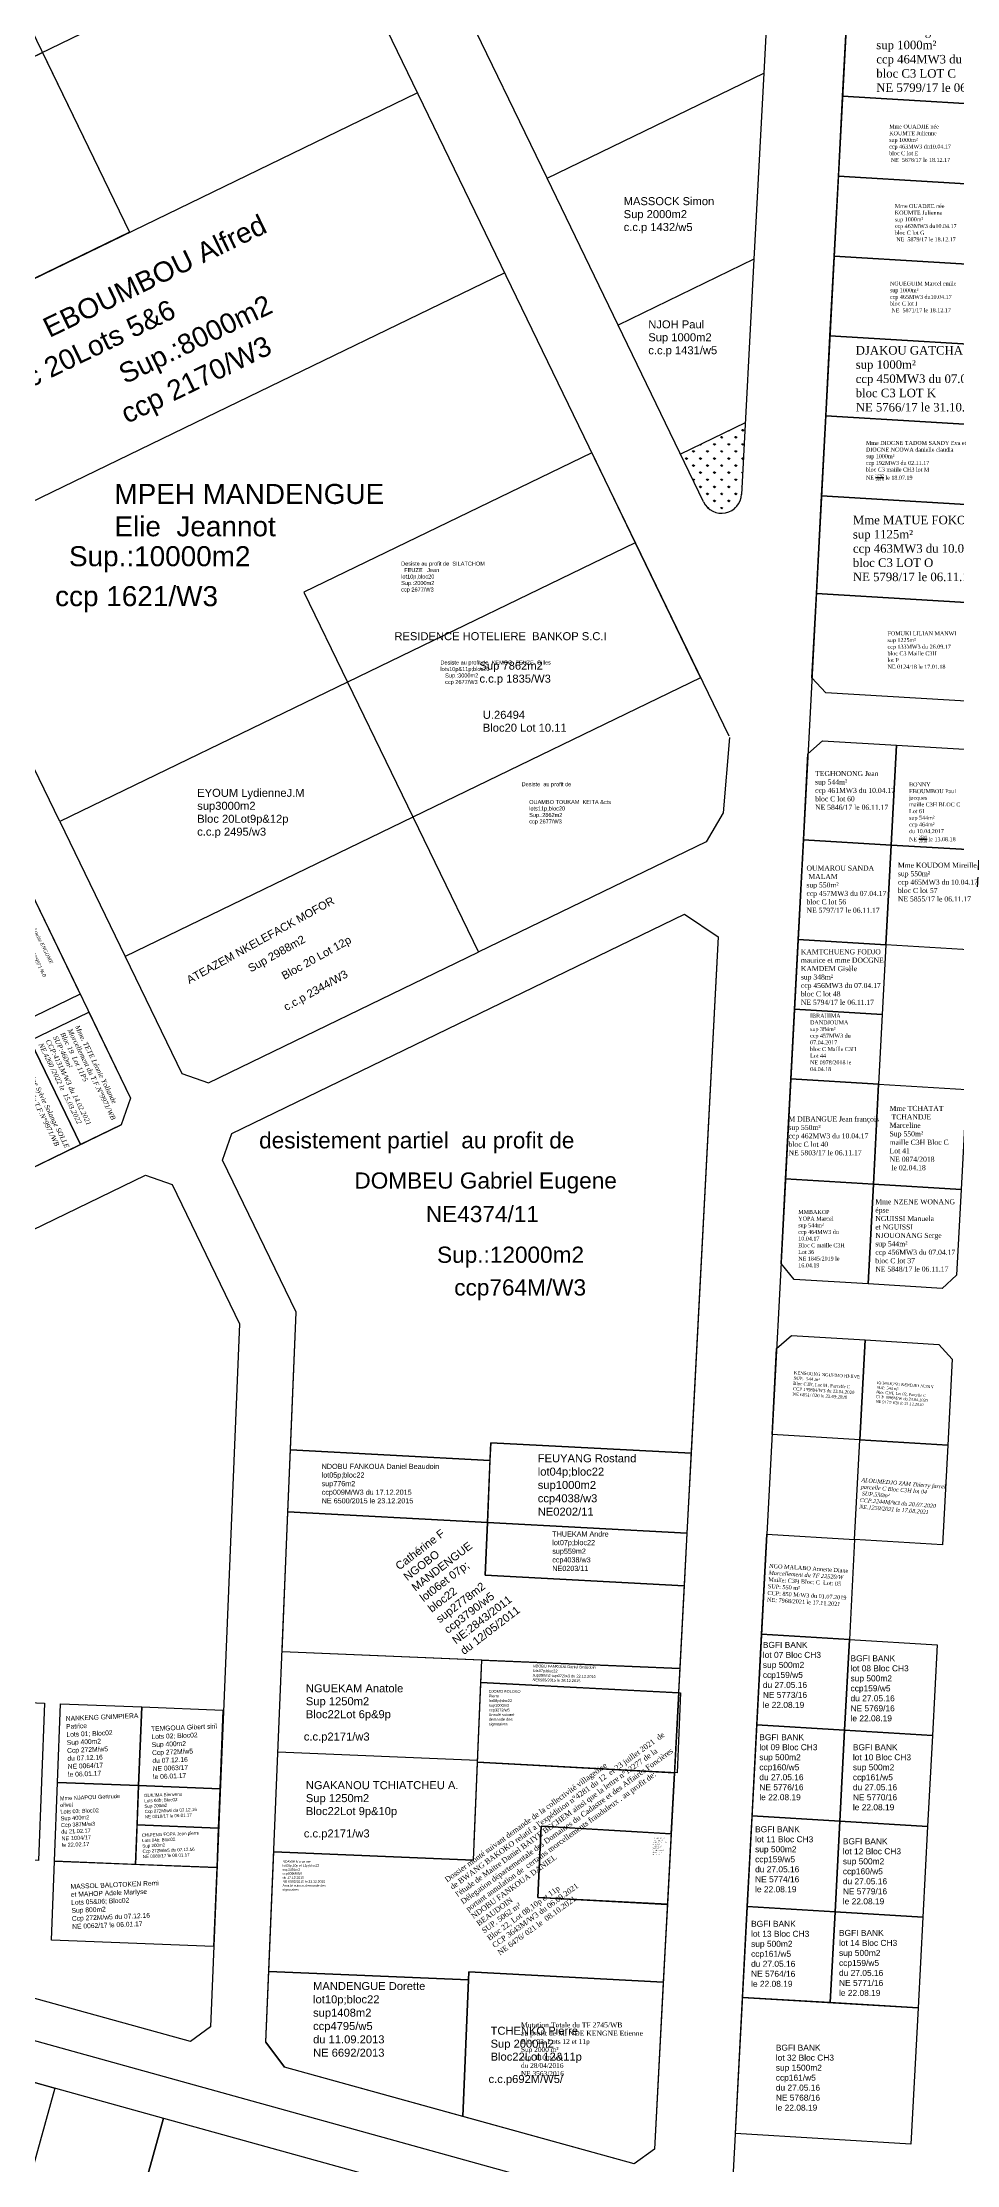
# Model space of a CAD drawing. Header units: millimetres. Extents: x 590121 to 927379, y 438565 to 1441738.
# Drawn here: x 926143 to 926372, y 1439393 to 1439924 of the extents above; entities that cross this region are included whole.
import ezdxf

# ---------------------------------------------------------------- set-up
doc = ezdxf.new("R2010")
doc.units = ezdxf.units.MM
doc.header["$LTSCALE"] = 10
for name, color, linetype in [('end maj 26 02 2021', 30, 'Continuous'), ('MAJ AOUT 2021', 7, 'Continuous'), ('MAJ NOV 2021', 7, 'Continuous'), ('MAJ SEP 2021', 6, 'Continuous'), ('TF 34914 ANNULE', 250, 'Continuous')]:
    doc.layers.add(name, color=color, linetype=linetype)
doc.styles.get("Standard").update_dxf_attribs({"font": 'arial.ttf'})
doc.styles.add('Times 1.0', font='times.ttf', dxfattribs={"width": 0.99, "height": 1})
pattern_1 = [(90, (0, 0), (-1.7677669525, 1.7677669525), [0.46875, -3.0667839075]), (45, (0, 0), (-1.767766953, 1.767766953), [0.46875, -2.03125]), (135, (0, 0), (-1.767766953, -1.767766953), [0.46875, -2.03125])]

msp = doc.modelspace()

# ---------------------------------------------------------------- hatches: boundary and pattern name
at = {"layer": 'end maj 26 02 2021', "linetype": 'ByBlock'}
h = msp.add_hatch(dxfattribs=at)
h.set_pattern_fill('GRASS', color=3, scale=2.5, style=0)
h.set_pattern_definition(pattern_1)
h.paths.add_polyline_path([(926319.34, 1439828.81), (926303.12, 1439820.96), (926308.9, 1439809.02, 0.775252), (926318.4, 1439810.93)])
h = msp.add_hatch(dxfattribs=at)
h.set_pattern_fill('GRASS', color=3, scale=2.5, style=0)
h.set_pattern_definition(pattern_1)
h.paths.add_polyline_path([(926319.34, 1439828.81), (926303.12, 1439820.96), (926308.9, 1439809.02, 0.775252), (926318.4, 1439810.93)])
h = msp.add_hatch(dxfattribs=at)
h.set_pattern_fill('GRASS', color=3, scale=2.5, style=0)
h.set_pattern_definition(pattern_1)
h.paths.add_polyline_path([(926319.34, 1439828.81), (926303.12, 1439820.96), (926308.9, 1439809.02, 0.775252), (926318.4, 1439810.93)])
h = msp.add_hatch(dxfattribs=at)
h.set_pattern_fill('GRASS', color=3, scale=2.5, style=0)
h.set_pattern_definition(pattern_1)
h.paths.add_polyline_path([(926319.34, 1439828.81), (926303.12, 1439820.96), (926308.9, 1439809.02, 0.775252), (926318.4, 1439810.93)])

# ---------------------------------------------------------------- linework, layer by layer
at = {"color": 3, "flags": 128}
for points in [[(926140.39, 1439711.86), (926152.91, 1439685.99), (926138.51, 1439679.02), (926125.98, 1439704.9)], [(926155.09, 1439681.48), (926165.5, 1439659.97), (926163.18, 1439653.29), (926152.98, 1439648.36), (926140.38, 1439674.37)], [(926140.38, 1439674.37), (926152.98, 1439648.36), (926138.65, 1439641.43), (926126.06, 1439667.44)]]:
    msp.add_lwpolyline(points, close=True, dxfattribs=at)
at = {"layer": 'end maj 26 02 2021', "linetype": 'ByBlock'}
for p, q in [((926195.82, 1439996.76), (926315.22, 1439750.57)), ((926327.8, 1439989.36), (926323.95, 1439916.21)), ((926121.62, 1439966.41), (926165.26, 1439876.43)), ((926071.43, 1439886.57), (926215.45, 1439956.29)), ((926269.72, 1439889.96), (926241.77, 1439947.72)), ((926269.72, 1439889.96), (926323.95, 1439916.21)), ((926323.95, 1439916.21), (926321.5, 1439869.68)), ((926093.28, 1439841.52), (926237.24, 1439911.34)), ((926287.5, 1439853.22), (926269.72, 1439889.96)), ((926321.5, 1439869.68), (926287.5, 1439853.22)), ((926321.5, 1439869.68), (926318.4, 1439810.93)), ((926187.08, 1439831.45), (926259.09, 1439866.31)), ((926308.9, 1439809.02), (926287.5, 1439853.22)), ((926115.07, 1439796.6), (926187.08, 1439831.45)), ((926319.34, 1439828.81), (926303.12, 1439820.96)), ((926280.91, 1439821.32), (926208.9, 1439786.46)), ((926280.91, 1439821.32), (926291.8, 1439798.82)), ((926147.8, 1439729.12), (926115.07, 1439796.6)), ((926291.8, 1439798.82), (926219.79, 1439763.96)), ((926291.8, 1439798.82), (926308.14, 1439765.07)), ((926102.36, 1439790.43), (926165.5, 1439659.97)), ((926208.9, 1439786.46), (926252.54, 1439696.49)), ((926208.9, 1439786.46), (926219.81, 1439763.97)), ((926219.81, 1439763.97), (926147.8, 1439729.12)), ((926308.14, 1439765.07), (926236.12, 1439730.21)), ((926315.35, 1439750.17), (926313.77, 1439731.31)), ((926236.17, 1439730.24), (926164.15, 1439695.42)), ((926313.77, 1439731.31), (926309.58, 1439724.07)), ((926147.8, 1439729.12), (926164.15, 1439695.42)), ((926309.58, 1439724.07), (926252.45, 1439696.45)), ((926190.87, 1439651.16), (926304.1, 1439705.98)), ((926304.1, 1439705.98), (926312.58, 1439700.35)), ((926312.58, 1439700.35), (926296.6, 1439397.27)), ((926164.15, 1439695.42), (926178.33, 1439666.17)), ((926185.02, 1439663.85), (926252.45, 1439696.45)), ((926178.33, 1439666.17), (926185.02, 1439663.85)), ((926165.5, 1439659.97), (926163.18, 1439653.29)), ((926028.13, 1439588), (926163.18, 1439653.29)), ((926188.55, 1439644.48), (926190.87, 1439651.16)), ((926206.94, 1439606.49), (926188.55, 1439644.48)), ((926199.38, 1439424.03), (926206.94, 1439606.49)), ((926253.38, 1439519.49), (926203.42, 1439521.56)), ((926251.49, 1439473.96), (926253.38, 1439519.49)), ((926302.62, 1439511.33), (926253.15, 1439513.93)), ((926202.39, 1439496.58), (926252.34, 1439494.51)), ((926251.31, 1439469.53), (926201.35, 1439471.6)), ((926248.65, 1439405.41), (926250.07, 1439439.56)), ((926199.38, 1439424.03), (926203.99, 1439417.71)), ((926291.52, 1439393.6), (926203.99, 1439417.71)), ((926296.6, 1439397.27), (926291.52, 1439393.6))]:
    msp.add_line(p, q, dxfattribs=at)
at = {"layer": 'end maj 26 02 2021', "color": 3, "linetype": 'ByBlock'}
for p, q in [((926347.94, 1439991.43), (926331.31, 1439675.73)), ((926331.31, 1439675.73), (926315.52, 1439376.14)), ((926315.52, 1439376.14), (926012.71, 1439459.93))]:
    msp.add_line(p, q, dxfattribs=at)
at = {"layer": 'end maj 26 02 2021', "linetype": 'ByBlock', "ltscale": 0.0014}
for p, q in [((926188.55, 1439644.48), (926190.87, 1439651.16)), ((926206.94, 1439606.49), (926188.55, 1439644.48)), ((926205.51, 1439572.03), (926206.94, 1439606.49)), ((926255.45, 1439569.4), (926205.51, 1439572.03)), ((926250.15, 1439441.58), (926298.8, 1439439.02))]:
    msp.add_line(p, q, dxfattribs=at)
at = {"layer": 'end maj 26 02 2021', "color": 150, "linetype": 'ByBlock', "lineweight": -3, "ltscale": 0.0014, "flags": 128}
for points in [[(926344.73, 1439930.43), (926394.64, 1439927.41), (926393.61, 1439907.43), (926343.67, 1439910.45)], [(926143.44, 1439921.42), (926165.26, 1439876.43), (926093.28, 1439841.52), (926071.46, 1439886.59)], [(926343.67, 1439910.45), (926393.61, 1439907.43), (926392.53, 1439887.46), (926342.62, 1439890.48)], [(926342.62, 1439890.48), (926392.53, 1439887.46), (926391.48, 1439867.49), (926341.57, 1439870.51)], [(926341.57, 1439870.51), (926391.48, 1439867.49), (926390.96, 1439857.51), (926390.43, 1439847.52), (926340.52, 1439850.54)], [(926340.52, 1439850.54), (926390.43, 1439847.52), (926389.9, 1439837.54), (926389.38, 1439827.55), (926339.47, 1439830.56)], [(926339.47, 1439830.56), (926389.38, 1439827.55), (926388.32, 1439807.56), (926338.41, 1439810.59)], [(926338.41, 1439810.59), (926388.32, 1439807.57), (926387.85, 1439798.12), (926387.04, 1439783.12), (926337.13, 1439786.13)], [(926337.13, 1439786.13), (926387.04, 1439783.12), (926386.8, 1439778.62), (926385.74, 1439758.53), (926339.48, 1439761.33), (926336.01, 1439765.04)], [(926338.69, 1439749.35), (926357.16, 1439748.24), (926355.85, 1439723.26), (926333.88, 1439724.59), (926335.01, 1439746.06)], [(926357.16, 1439748.24), (926375.63, 1439747.12), (926378.94, 1439743.41), (926377.81, 1439721.94), (926355.85, 1439723.26)], [(926333.88, 1439724.59), (926355.85, 1439723.26), (926354.53, 1439698.3), (926332.57, 1439699.63)], [(926355.85, 1439723.26), (926377.81, 1439721.94), (926376.49, 1439696.97), (926354.53, 1439698.3)], [(926332.57, 1439699.63), (926354.53, 1439698.3), (926353.61, 1439680.9), (926331.65, 1439682.22)], [(926331.65, 1439682.22), (926353.61, 1439680.9), (926352.69, 1439663.47), (926330.73, 1439664.8)], [(926351.38, 1439638.51), (926329.42, 1439639.83), (926330.73, 1439664.8), (926352.69, 1439663.47)], [(926352.69, 1439663.47), (926374.65, 1439662.14), (926373.34, 1439637.18), (926351.38, 1439638.51)], [(926329.42, 1439639.83), (926351.38, 1439638.51), (926350.06, 1439613.54), (926331.6, 1439614.66), (926328.29, 1439618.63)], [(926351.38, 1439638.51), (926373.34, 1439637.18), (926372.21, 1439615.71), (926368.63, 1439612.42), (926350.06, 1439613.54)], [(926330.86, 1439600.67), (926349.31, 1439599.56), (926348, 1439574.59), (926326.05, 1439575.92), (926327.17, 1439597.39)], [(926349.31, 1439599.56), (926367.76, 1439598.44), (926371.1, 1439594.7), (926369.97, 1439573.26), (926348, 1439574.59)], [(926205.51, 1439572.03), (926255.45, 1439569.4), (926254.8, 1439553.9), (926204.87, 1439556.53)], [(926323.42, 1439525.99), (926345.38, 1439524.66), (926344.18, 1439501.96), (926322.22, 1439503.29)], [(926345.38, 1439524.66), (926367.34, 1439523.33), (926366.14, 1439500.64), (926344.18, 1439501.96)], [(926253.38, 1439519.49), (926302.94, 1439517.44), (926302.62, 1439511.33), (926253.15, 1439513.93)], [(926103.46, 1439510.38), (926144.02, 1439508.77), (926142.5, 1439469.38), (926101.94, 1439470.99)], [(926148.02, 1439508.61), (926168.3, 1439507.83), (926167.54, 1439488.14), (926147.26, 1439488.92)], [(926168.3, 1439507.83), (926188.58, 1439507), (926187.82, 1439487.32), (926167.54, 1439488.14)], [(926322.22, 1439503.29), (926344.18, 1439501.96), (926342.99, 1439479.27), (926321.03, 1439480.6), (926322.22, 1439503.29)], [(926344.18, 1439501.96), (926366.14, 1439500.64), (926364.95, 1439477.94), (926342.99, 1439479.27)], [(926252.32, 1439493.95), (926301.56, 1439491.35), (926300.66, 1439476.08), (926268.29, 1439477.98), (926267.46, 1439460.17), (926299.83, 1439458.41), (926298.81, 1439439.02), (926250.15, 1439441.58), (926250.07, 1439439.56), (926200.11, 1439441.63), (926201.35, 1439471.6), (926251.31, 1439469.53)], [(926321.03, 1439480.59), (926342.99, 1439479.27), (926341.79, 1439456.57), (926319.83, 1439457.9), (926321.03, 1439480.59)], [(926342.99, 1439479.27), (926364.95, 1439477.94), (926363.75, 1439455.24), (926341.79, 1439456.57)], [(926146.5, 1439469.22), (926187.06, 1439467.63), (926186.3, 1439447.94), (926145.74, 1439449.53)], [(926319.82, 1439457.9), (926341.79, 1439456.57), (926340.59, 1439433.87), (926318.63, 1439435.2)], [(926341.79, 1439456.57), (926363.75, 1439455.24), (926362.55, 1439432.55), (926340.59, 1439433.87)], [(926318.63, 1439435.2), (926362.55, 1439432.55), (926360.76, 1439398.5), (926316.84, 1439401.16)]]:
    msp.add_lwpolyline(points, close=True, dxfattribs=at)
at = {"layer": 'end maj 26 02 2021', "linetype": 'ByBlock', "ltscale": 0.0014, "flags": 128}
for points in [[(926304.1, 1439705.98), (926312.58, 1439700.35), (926305.77, 1439571.2), (926255.64, 1439573.84), (926255.45, 1439569.4), (926205.51, 1439572.03), (926206.94, 1439606.49), (926188.55, 1439644.48), (926190.87, 1439651.16)], [(926255.63, 1439573.84), (926305.77, 1439571.2), (926304.72, 1439551.27), (926254.8, 1439553.9)], [(926204.87, 1439556.53), (926254.8, 1439553.9), (926254.26, 1439540.71), (926304.03, 1439538.09), (926302.93, 1439517.44), (926203.42, 1439521.56)], [(926268.29, 1439477.98), (926300.79, 1439476.07), (926299.83, 1439458.46), (926267.46, 1439460.17)]]:
    msp.add_lwpolyline(points, close=True, dxfattribs=at)
for points in [[(926304.1, 1439705.98), (926312.58, 1439700.35), (926305.77, 1439571.2), (926255.64, 1439573.84), (926255.45, 1439569.4)], [(926254.8, 1439553.9), (926304.72, 1439551.27), (926304.03, 1439538.09), (926254.26, 1439540.71), (926254.8, 1439553.9)]]:
    msp.add_lwpolyline(points, dxfattribs=at)
at = {"layer": 'end maj 26 02 2021', "color": 3, "linetype": 'ByBlock', "ltscale": 0.0014, "flags": 128}
msp.add_lwpolyline([(926169.27, 1439640.7), (926175.95, 1439638.38), (926192.81, 1439603.56), (926185.53, 1439427.85), (926180.5, 1439424.18), (926031.26, 1439465.29), (926026.67, 1439471.61), (926031.27, 1439569.01), (926036, 1439576.18)], close=True, dxfattribs=at)
at = {"layer": 'end maj 26 02 2021', "color": 5, "linetype": 'ByBlock', "flags": 128}
msp.add_lwpolyline([(926253.15, 1439513.93), (926303.08, 1439511.3), (926302.25, 1439491.32), (926252.32, 1439493.95), (926253.15, 1439513.93)], dxfattribs=at)
at = {"layer": 'end maj 26 02 2021', "color": 5, "linetype": 'ByBlock', "lineweight": -3, "ltscale": 0.0014, "flags": 128}
msp.add_lwpolyline([(926147.26, 1439488.92), (926167.54, 1439488.14), (926166.78, 1439468.43), (926146.5, 1439469.22)], close=True, dxfattribs=at)
at = {"layer": 'end maj 26 02 2021', "color": 150, "linetype": 'ByBlock', "lineweight": -3, "ltscale": 0.0014, "flags": 128}
for points in [[(926167.54, 1439488.14), (926187.82, 1439487.32), (926187.44, 1439477.47), (926167.16, 1439478.3), (926167.54, 1439488.14)], [(926167.16, 1439478.3), (926187.44, 1439477.47), (926187.06, 1439467.63), (926166.78, 1439468.43), (926167.16, 1439478.3)], [(926146.5, 1439469.22), (926187.06, 1439467.63), (926186.3, 1439447.94), (926145.74, 1439449.53)]]:
    msp.add_lwpolyline(points, dxfattribs=at)
at = {"layer": 'end maj 26 02 2021', "linetype": 'ByBlock', "lineweight": -3, "ltscale": 0.0014, "flags": 128}
msp.add_lwpolyline([(926200.11, 1439441.63), (926250.07, 1439439.56), (926248.65, 1439405.41), (926203.99, 1439417.71), (926199.38, 1439424.03)], close=True, dxfattribs=at)
at = {"layer": 'end maj 26 02 2021', "color": 150, "flags": 128}
msp.add_lwpolyline([(926250.15, 1439441.58), (926298.8, 1439439.02), (926296.6, 1439397.27), (926291.52, 1439393.6), (926248.65, 1439405.41)], close=True, dxfattribs=at)
at = {"layer": 'end maj 26 02 2021', "color": 3, "linetype": 'ByBlock', "lineweight": -3, "ltscale": 0.0014, "flags": 128}
msp.add_lwpolyline([(926173.75, 1439404.99), (926241.22, 1439386.33), (926226.55, 1439333.32), (926159.08, 1439351.99)], close=True, dxfattribs=at)
at = {"layer": 'end maj 26 02 2021', "linetype": 'ByBlock'}
msp.add_arc((926313.4, 1439811.2), 5, 205.8358, 356.9747, dxfattribs=at)
at = {"layer": 'MAJ AOUT 2021', "color": 5, "linetype": 'ByBlock', "lineweight": -3, "ltscale": 0.0014, "flags": 128}
msp.add_lwpolyline([(926348, 1439574.59), (926369.97, 1439573.26), (926368.65, 1439548.3), (926346.69, 1439549.63)], close=True, dxfattribs=at)
at = {"layer": 'MAJ NOV 2021', "flags": 128}
msp.add_lwpolyline([(926324.73, 1439550.95), (926346.69, 1439549.63), (926345.38, 1439524.66), (926323.42, 1439525.99)], close=True, dxfattribs=at)
at = {"layer": 'MAJ SEP 2021', "linetype": 'ByBlock', "lineweight": -3, "ltscale": 0.0014, "flags": 128}
msp.add_lwpolyline([(926253.15, 1439513.93), (926302.74, 1439511.32), (926298.8, 1439439.02), (926250.15, 1439441.58), (926250.07, 1439439.56), (926200.11, 1439441.63), (926201.35, 1439471.6), (926251.31, 1439469.53), (926253.15, 1439513.93)], close=True, dxfattribs=at)
at = {"layer": 'TF 34914 ANNULE', "color": 6, "lineweight": 30, "ltscale": 0.0014, "flags": 128}
for points in [[(926113.03, 1439421.79), (926173.75, 1439404.99), (926159.08, 1439351.99), (926109.82, 1439365.62), (926100.75, 1439378.27), (926102.82, 1439414.48), (926113.03, 1439421.79)], [(926146.54, 1439412.52), (926139.21, 1439386.02), (926121.68, 1439390.87), (926129.01, 1439417.37), (926146.54, 1439412.52)]]:
    msp.add_lwpolyline(points, dxfattribs=at)

# ---------------------------------------------------------------- texts
at = {"color": 7, "attachment_point": 1, "rotation": 296.0792}
for s, insert, char_height, width in [('{\\fTimes New Roman|b0|i1|c0|p18;Mme Lydia Louise ENGOME \\PNSAME\\P\\C1;Morcellement du T.F.N°9971/WB \\P\\C7;Bloc 19  Lots 10P&11P10\\PSUP:460m²\\PCCP:4131M/W3 du 14.02.2021\\PNE.4254 /2022 le 15.03.2022}', (926139, 1439708.52), 0.9, 84.2701), ('{\\fTimes New Roman|b0|i1|c0|p18;Mme. TETE Léonie Yollande\\P\\C1;Morcellement du T.F.N°9971/WB \\P\\C7;Bloc 19  Lot 11P5\\PSUP:460m²\\PCCP:4131M/W3 du 14.02.2021\\PNE.4260 /2022 le  15.03.2022}', (926152.64, 1439678.4), 1.2172, 76.8693), ('{\\fTimes New Roman|b0|i1|c0|p18;Mme Régine Sylvie Solange SOLLE\\P\\C1;Morcellement du T.F.N°9971/WB \\P\\C7;Bloc 19  Lot 11P4\\PSUP:460m²\\PCCP:4131M/W3 du 14.02.2022\\PNE.4258 /2022 le 15.03.2022}', (926138.54, 1439671.8), 1.2172, 76.8693)]:
    msp.add_mtext(s, dxfattribs=dict(at, insert=insert, char_height=char_height, width=width))
at = {"layer": 'end maj 26 02 2021', "color": 7, "linetype": 'ByBlock'}
for s, height, p in [('MASSOCK Simon', 2, (926288.9, 1439883.22)), ('MASSOCK Simon', 2, (926288.9, 1439883.22)), ('MASSOCK Simon', 2, (926288.9, 1439883.22)), ('MASSOCK Simon', 2, (926288.9, 1439883.22)), ('c.c.p 1432/w5', 2, (926288.9, 1439876.75)), ('c.c.p 1432/w5', 2, (926288.9, 1439876.75)), ('c.c.p 1432/w5', 2, (926288.9, 1439876.75)), ('c.c.p 1432/w5', 2, (926288.9, 1439876.75)), ('Sup 2000m2', 2, (926288.9, 1439879.98)), ('Sup 2000m2', 2, (926288.9, 1439879.98)), ('Sup 2000m2', 2, (926288.9, 1439879.98)), ('Sup 2000m2', 2, (926288.9, 1439879.98)), ('NJOH Paul', 2, (926295.06, 1439852.43)), ('NJOH Paul', 2, (926295.06, 1439852.43)), ('NJOH Paul', 2, (926295.06, 1439852.43)), ('NJOH Paul', 2, (926295.06, 1439852.43)), ('c.c.p 1431/w5', 2, (926295.06, 1439845.95)), ('c.c.p 1431/w5', 2, (926295.06, 1439845.95)), ('c.c.p 1431/w5', 2, (926295.06, 1439845.95)), ('c.c.p 1431/w5', 2, (926295.06, 1439845.95)), ('Sup 1000m2', 2, (926295.06, 1439849.19)), ('Sup 1000m2', 2, (926295.06, 1439849.19)), ('Sup 1000m2', 2, (926295.06, 1439849.19)), ('Sup 1000m2', 2, (926295.06, 1439849.19)), ('MPEH MANDENGUE', 5, (926161.46, 1439808.53)), ('Elie  Jeannot', 5, (926161.46, 1439800.44)), ('Sup.:10000m2', 5, (926150.1, 1439792.97)), ('ccp 1621/W3', 5, (926146.63, 1439782.98)), ('RESIDENCE HOTELIERE  BANKOP S.C.I', 2, (926231.53, 1439774.47)), ('Sup 7862m2', 2, (926252.82, 1439767.1)), ('c.c.p 1835/W3', 2, (926252.82, 1439763.86)), ('U.26494', 2, (926253.66, 1439754.82)), ('Bloc20 Lot 10.11', 2, (926253.66, 1439751.59)), ('EYOUM LydienneJ.M', 2, (926182.19, 1439735.31)), ('sup3000m2', 2, (926182.19, 1439732.07)), ('Bloc 20Lot9p&12p', 2, (926182.19, 1439728.83)), ('c.c.p 2495/w3', 2, (926182.19, 1439725.6)), ('desistement partiel  au profit de', 4.0477, (926197.68, 1439647.43)), ('DOMBEU Gabriel Eugene', 4.0477, (926221.52, 1439637.37)), ('NE4374/11', 4.048, (926239.4, 1439628.99)), ('Sup.:12000m2', 4.0477, (926242.2, 1439618.82)), ('ccp764M/W3', 4.048, (926246.5, 1439610.65)), ('NGUEKAM Anatole', 2, (926209.38, 1439511.46)), ('Sup 1250m2', 2, (926209.38, 1439508.22)), ('Bloc22Lot 6p&9p', 2, (926209.38, 1439504.98)), ('c.c.p2171/w3', 2, (926208.87, 1439499.39)), ('Sup 1250m2', 2, (926209.38, 1439484)), ('NGAKANOU TCHIATCHEU A.', 2, (926209.38, 1439487.24)), ('Bloc22Lot 9p&10p', 2, (926209.38, 1439480.76)), ('c.c.p2171/w3', 2, (926208.87, 1439475.17)), ('TCHENKO Pierre', 2, (926255.6, 1439425.85)), ('Sup 2000m2', 2, (926255.6, 1439422.61)), ('Bloc22Lot 12&11p', 2, (926255.6, 1439419.37)), ('c.c.p692M/W5/', 2, (926255.09, 1439413.78))]:
    msp.add_text(s, height=height, dxfattribs=at).set_placement(p)
for s, height, rotation, p in [('EBOUMBOU Alfred', 5, 25.8732, (926145.21, 1439849.99)), ('Bloc 20Lots 5&6', 5, 25.8732, (926131.5, 1439833.16)), ('Sup.:8000m2', 5, 25.8732, (926164.12, 1439838.42)), ('ccp 2170/W3', 5, 25.8732, (926164.63, 1439828.52)), ('ATEAZEM NKELEFACK MOFOR', 2, 29.007, (926180.22, 1439688.49)), ('Sup 2988m2', 2, 29.007, (926195.59, 1439691.39)), ('Bloc 20 Lot 12p', 2, 29.007, (926203.99, 1439689.53)), ('c.c.p 2344/W3', 2, 29.007, (926204.48, 1439681.73))]:
    msp.add_text(s, height=height, rotation=rotation, dxfattribs=at).set_placement(p)
at = {"layer": 'end maj 26 02 2021', "linetype": 'ByBlock'}
for s, p in [('Desiste au profit de  SILATCHOM', (926233.22, 1439793.11)), ('Sup.:2000m2', (926233.22, 1439788.26)), ('lot10p,bloc20', (926233.22, 1439789.88)), ('  FEUZE   Jean', (926233.22, 1439791.5)), ('ccp 2677/W3', (926233.22, 1439786.64)), ('lots10p&11p;bloc20', (926243.05, 1439766.77)), ('Desiste au profit de  KEMGO  FEUZE  Gilles', (926243.05, 1439768.39)), ('   Sup.:3000m2', (926243.05, 1439765.15)), ('   ccp 2677/W3', (926243.05, 1439763.53)), ('Desiste  au profit de', (926263.36, 1439737.96)), ('OUAMBO TOUKAM  KEITA &cts', (926265.26, 1439733.52)), ('Sup.:2862m2', (926265.26, 1439730.28)), ('lots11p,bloc20', (926265.26, 1439731.9)), ('ccp 2677/W3', (926265.26, 1439728.66))]:
    msp.add_text(s, height=1, dxfattribs=at).set_placement(p)
at = {"layer": 'end maj 26 02 2021', "color": 150, "linetype": 'ByBlock', "lineweight": -3, "ltscale": 0.0014, "attachment_point": 1, "style": 'Times 1.0'}
for s, insert, char_height, width in [('KEME Agathe sabine\\P{\\fTimes New Roman|b0|i0|c186|p18;sup 1000m²\\Pccp 46}4{\\fTimes New Roman|b0|i0|c186|p18;MW3 du 10.04.17\\Pbloc C3 LOT }C{\\fTimes New Roman|b0|i0|c186|p18; \\PNE 5}799{\\fTimes New Roman|b0|i0|c186|p18;/17 le }06{\\fTimes New Roman|b0|i0|c186|p18;.11.17}', (926352.11, 1439927.89), 2.1321, 86.6866), ('Mme OUADJIE née KOUMTE Julienne\\Psup 1000m²\\Pccp 463MW3 du10.04.17\\Pbloc C lot E\\P NE  5878/17 le 18.12.17', (926355.34, 1439903.37), 1, 16.9866), ('Mme OUADJIE née KOUMTE Julienne\\Psup 1000m²\\Pccp 463MW3 du10.04.17\\Pbloc C lot G\\P NE  5879/17 le 18.12.17', (926356.74, 1439883.5), 1, 16.9866), ('NGUEGUIM Marcel emile\\Psup 1000m²\\Pccp 465MW3 du10.04.17\\Pbloc C lot I\\P NE  5871/17 le 18.12.17', (926355.52, 1439864.12), 1, 16.9866), ('DJAKOU GATCHA Gérald A\\Psup 1000m²\\Pccp 450MW3 du 07.04.17\\Pbloc C3 LOT K \\PNE 5766/17 le 31.10.17', (926346.96, 1439848), 2.1321, 86.6866), ('\\A1;Mme DIOGNE TADOM SANDY Eva et DIOGNE NGOWA danielle claudia\\Psup 1000m²\\Pccp 192MW3 du 02.11.17\\Pbloc C3 maiile CH3 lot M\\PNE {\\H0.7x;\\S3797/2019;} le 18.07.19', (926349.52, 1439824.28), 1, 29.0291), ('Mme MATUE FOKO Victorine{\\fTimes New Roman|b0|i0|c186|p18;\\Psup 1}125{\\fTimes New Roman|b0|i0|c186|p18;m²\\Pccp 46}3{\\fTimes New Roman|b0|i0|c186|p18;MW3 du 10.04.17\\Pbloc C3 LOT }O{\\fTimes New Roman|b0|i0|c186|p18; \\PNE 5}798{\\fTimes New Roman|b0|i0|c186|p18;/17 le 06.11.17}', (926346.26, 1439805.58), 2.1321, 86.6866), ('FOMUKI LILIAN MANWI\\Psup 1225m²\\Pccp 133MW3 du 26.09.17\\Pbloc C3 Maille C3H \\Plot P\\PNE 0124/18 le 17.01.18', (926354.92, 1439776.67), 1, 36.0301), ('TEGHONONG Jean \\P{\\fTimes New Roman|b0|i0|c186|p18;sup 5}44{\\fTimes New Roman|b0|i0|c186|p18;m²\\Pccp 4}61{\\fTimes New Roman|b0|i0|c186|p18;MW3 du }10{\\fTimes New Roman|b0|i0|c186|p18;.04.17\\Pbloc C lot }60\\P{\\fTimes New Roman|b0|i0|c186|p18;NE 5}846{\\fTimes New Roman|b0|i0|c186|p18;/17 le 06.11.17}', (926336.8, 1439741.76), 1.2632, 51.3599), ('\\A1;BONNY EBOUMBOU Paul jacques\\Pmaille C3H BLOC C\\PLot 61\\Psup 544m²\\Pccp 464m²\\Pdu 10.04.2017\\PNE {\\H0.7x;\\S2599/2018;} le 13.08.18', (926360.32, 1439738.9), 1, 12.7589), ('{\\fTimes New Roman|b0|i0|c186|p18;OUMAROU SANDA}\\P{\\fTimes New Roman|b0|i0|c186|p18; MALAM\\Psup 550m²\\Pccp 457MW3 du 07.04.17\\Pbloc C lot 56\\PNE 5797/17 le 06.11.17}', (926334.64, 1439718.12), 1.2632, 51.3599), ('Mme KOUDOM Mireille\\P{\\fTimes New Roman|b0|i0|c186|p18;sup 5}50{\\fTimes New Roman|b0|i0|c186|p18;m²\\Pccp 4}65{\\fTimes New Roman|b0|i0|c186|p18;MW3 du }10{\\fTimes New Roman|b0|i0|c186|p18;.04.17\\Pbloc C lot }57\\P{\\fTimes New Roman|b0|i0|c186|p18;NE 5}855{\\fTimes New Roman|b0|i0|c186|p18;/17 le 06.11.17}', (926357.52, 1439718.84), 1.2632, 51.3599), ('{\\fTimes New Roman|b0|i0|c186|p18;KAMTCHUENG FODJO \\Pmaurice et mme DOCGNE \\PKAMDEM Gisèle\\Psup 348m²\\Pccp 456MW3 du 07.04.17\\Pbloc C lot 48\\PNE 5794/17 le} 06.11{\\fTimes New Roman|b0|i0|c186|p18;.17}', (926333.24, 1439697.21), 1.2632, 51.3599), ('IBRAHIMA  DANDJOUMA \\P{\\fTimes New Roman|b0|i0|c186|p18;sup} 384{\\fTimes New Roman|b0|i0|c186|p18;m²\\Pccp 457MW3 du 07.04.2017\\Pbloc C Maille C3H\\PLot }44{\\fTimes New Roman|b0|i0|c186|p18;\\PNE 0}978{\\fTimes New Roman|b0|i0|c186|p18;/2018 le 04.04.18}', (926335.54, 1439681.09), 1, 13.6715), ('Mme TCHATAT\\P TCHANDJE\\PMarceline{\\fTimes New Roman|b0|i0|c186|p18;\\PSup 550m²\\Pmaille C3H Bloc C\\PLot }41{\\fTimes New Roman|b0|i0|c186|p18;\\PNE 087}4{\\fTimes New Roman|b0|i0|c186|p18;/2018\\P le 02.04.18}', (926355.43, 1439658.06), 1.2706, 55.0129), ('{\\fTimes New Roman|b0|i0|c186|p18;M} DIBANGUE Jean françois\\P{\\fTimes New Roman|b0|i0|c186|p18;sup 550m²\\Pccp 46}2{\\fTimes New Roman|b0|i0|c186|p18;MW3 du 10.04.17\\Pbloc C lot 4}0{\\fTimes New Roman|b0|i0|c186|p18;\\PNE 580}3{\\fTimes New Roman|b0|i0|c186|p18;/17 le 06.11.17}', (926330.14, 1439655.4), 1.2632, 51.3599), ('Mme NZENE WONANG \\Pépse\\PNGUISSI Manuela \\Pet NGUISSI \\PNJOUONANG Serge\\P{\\fTimes New Roman|b0|i0|c186|p18;sup 5}44{\\fTimes New Roman|b0|i0|c186|p18;m²\\Pccp 4}56{\\fTimes New Roman|b0|i0|c186|p18;MW3 du }07{\\fTimes New Roman|b0|i0|c186|p18;.04.17\\Pbloc C lot }37\\P{\\fTimes New Roman|b0|i0|c186|p18;NE 5}848{\\fTimes New Roman|b0|i0|c186|p18;/17 le 06.11.17}', (926351.86, 1439634.73), 1.2632, 51.3599), ('\\A1;MMBAKOP YOPA Marcel\\Psup 544m²\\Pccp 464MW3 du 10.04.17\\PBloc C maille C3H\\PLot 36\\PNE 1845/2019 le 16.04.19', (926332.58, 1439632.04), 1, 12.0039)]:
    msp.add_mtext(s, dxfattribs=dict(at, insert=insert, char_height=char_height, width=width))
for s, insert, char_height, width, rotation in [('{\\C256;KENSOUNG NGUEMO HERVE\\PSUP.  544 m²\\PBloc C3H, Lot 01, Parcelle C\\PCCP 1998M/W3 du 23.04.2020\\PNE 6851/ 020 le 23.09.2020}', (926331.52, 1439591.76), 0.8, 31.5653, 356.4067), ('{\\C256;KENSOUNG KENDJIO AUBIN\\PSUP. 544 m²\\PBloc C3H, Lot 02, Parcelle C\\PCCP 1998M/W du 23.04.2020\\PNE 9177/ 020 le 21.12.2020}', (926352.32, 1439589.21), 0.7, 38.8881, 355.7447), ("{\\C1;Dossier monté suivant demande de la collectivité villageoise \\Pde BWANG BAKOKO relatif a l'expédition n°4281 du 12  et 23 juillet 2021  de l'étude de Maitre Daniel BAIYE BECHEM ainsi que la lettre n°12277 de la \\PDélegation départementale des Domaines du Cadastre et des Affaires Foncières portant annulation de  certains morcellements frauduleux . au profit de:\\PNDOBU FANKOUA DANIEL\\PBEAUDOIN \\C256;\\PSUP. 5062 m²\\PBloc 22, Lot 08,10p et 11p\\PCCP 3643M/W3 du 06.09.2021\\PNE 6476/ 021 le  08.10.2021}", (926243.96, 1439464.99), 1.35, 65.9851, 35.8741)]:
    msp.add_mtext(s, dxfattribs=dict(at, insert=insert, char_height=char_height, width=width, rotation=rotation))
at = {"layer": 'end maj 26 02 2021', "color": 0, "linetype": 'ByBlock', "ltscale": 0.0014, "attachment_point": 1}
for s, insert, char_height, width in [('FEUYANG Rostand\\Plot04p;bloc22\\Psup1000m2\\Pccp4038/w3\\PNE0202/11', (926267.4, 1439570.96), 2, 28.8), ('NDOBU FANKOUA Daniel Beaudoin\\Plot05p;bloc22\\Psup776m2\\Pccp009M/W3 du 17.12.2015\\PNE 6500/2015 le 23.12.2015', (926213.33, 1439568.57), 1.2892, 34.9835), ('THUEKAM Andre\\Plot07p;bloc22\\Psup559m2\\Pccp4038/w3\\PNE0203/11', (926271.03, 1439551.67), 1.2892, 18.5642), ('BGFI BANK\\Plot 07 Bloc CH3 \\Psup 500m2\\Pccp159/w5\\Pdu 27.05.16\\PNE 5773/16\\Ple 22.08.19', (926323.72, 1439524.06), 1.5, 25.74), ('BGFI BANK\\Plot 08 Bloc CH3 \\Psup 500m2\\Pccp159/w5\\Pdu 27.05.16\\PNE 5769/16\\Ple 22.08.19', (926345.66, 1439520.7), 1.5, 25.74), ('DJOMO KOLOKO Pierre\\Plot08p;bloc22\\Psup1000m2\\Pccp3272/w5\\P{\\C1;Annulé suivant demande des signataires }', (926255.15, 1439512.04), 0.7, 10.08), ('BGFI BANK\\Plot 09 Bloc CH3 \\Psup 500m2\\Pccp160/w5\\Pdu 27.05.16\\PNE 5776/16\\Ple 22.08.19', (926322.84, 1439500.98), 1.5, 25.74), ('BGFI BANK\\Plot 10 Bloc CH3 \\Psup 500m2\\Pccp161/w5\\Pdu 27.05.16\\PNE 5770/16\\Ple 22.08.19', (926346.25, 1439498.47), 1.5, 25.74), ('BGFI BANK\\Plot 11 Bloc CH3 \\Psup 500m2\\Pccp159/w5\\Pdu 27.05.16\\PNE 5774/16\\Ple 22.08.19', (926321.78, 1439477.97), 1.5, 25.74), ('TOTSEU TALLA\\PJean Leonard\\Plots08p&11p;bloc22\\Psup576m2\\Pccp4038/w3\\PNE0204/11\\P{\\C1;Annulé suivant demande des signataires }', (926296.09, 1439475.13), 0.3, 4.32), ('BGFI BANK\\Plot 12 Bloc CH3 \\Psup 500m2\\Pccp160/w5\\Pdu 27.05.16\\PNE 5779/16\\Ple 22.08.19', (926343.74, 1439474.96), 1.5, 25.74), ('NDAWA Marceline \\Plot08p,10p et 11p;bloc22\\Psup3491m2\\Pccp009M/W5\\Pdu 17.12.2015\\PNE 6502/2015 le 23.12.2015\\P{\\C1;Annulé suivant demande des \\Psignataires }', (926203.55, 1439469.45), 0.6, 15.8264), ('BGFI BANK\\Plot 13 Bloc CH3 \\Psup 500m2\\Pccp161/w5\\Pdu 27.05.16\\PNE 5764/16\\Ple 22.08.19', (926320.78, 1439454.33), 1.5, 25.74), ('BGFI BANK\\Plot 14 Bloc CH3 \\Psup 500m2\\Pccp159/w5\\Pdu 27.05.16\\PNE 5771/16\\Ple 22.08.19', (926342.78, 1439452.06), 1.5, 25.74), ('MANDENGUE Dorette\\Plot10p;bloc22\\Psup1408m2\\Pccp4795/w5\\Pdu 11.09.2013\\PNE 6692/2013', (926211.18, 1439439.03), 2, 28.8), ('BGFI BANK\\Plot 32 Bloc CH3 \\Psup 1500m2\\Pccp161/w5\\Pdu 27.05.16\\PNE 5768/16\\Ple 22.08.19', (926326.97, 1439423.38), 1.5, 25.74)]:
    msp.add_mtext(s, dxfattribs=dict(at, insert=insert, char_height=char_height, width=width))
at = {"layer": 'end maj 26 02 2021', "color": 6, "linetype": 'ByBlock', "lineweight": -3, "ltscale": 0.0014, "insert": (926348.44, 1439565.03), "char_height": 1, "width": 29.0945, "attachment_point": 1, "rotation": 355.3902, "style": 'Times 1.0'}
msp.add_mtext('{\\fTimes New Roman|b0|i1|c0|p18;\\C7;ALOUMEDJO ZAM Thierry farrel\\Pparcelle C Bloc C3H lot 04\\P SUP.550m²\\PCCP.2244M/W3 du 20.07.2020\\PNE.1250/2021 le 17.08.2021}', dxfattribs=at)
at = {"layer": 'end maj 26 02 2021', "color": 0, "linetype": 'ByBlock', "ltscale": 0.0014, "attachment_point": 1}
for s, insert, char_height, width, rotation in [('Cathérine F\\PNGOBO \\PMANDENGUE\\Plot06et 07p;\\Pbloc22\\Psup2778m2\\Pccp3790/w5\\PNE:2843/2011 \\Pdu 12/05/2011', (926231.53, 1439543.48), 2, 31.06, 37.4956), ('NDOBU FANKOUA Daniel Beaudoin\\Plots07p;bloc22\\Psup290m2 ccp022/w3 du 22.12.2015\\PNE6505/2015 le 28.12.2015', (926266.18, 1439518.39), 0.6888, 33.3562, 358.6972), ('NANKENG GNIMPIERA \\PPatrice\\PLots 01; Bloc02\\PSup 400m2\\PCcp 272M/w5 \\Pdu 07.12.16\\PNE 0064/17 \\Ple 06.01.17', (926149.28, 1439505.5), 1.2, 27.204, 2.33), ('TEMGOUA Gibert siril\\PLots 02; Bloc02\\PSup 400m2\\PCcp 272M/w5 \\Pdu 07.12.16\\PNE 0063/17 \\Ple 06.01.17', (926170.63, 1439502.94), 1.2, 27.204, 2.33), ('Mme NJAPOU Gertrude\\Polivel\\PLots 03; Bloc02\\PSup 400m2\\PCcp 387M/w3 \\Pdu 21.02.17\\PNE 1004/17 \\Ple 22.02.17', (926147.8, 1439485.42), 1, 27.204, 2.33), ('GUILIMA Bienvenu\\PLots 04b; Bloc02\\PSup 200m2\\PCcp 272M/w5 du 07.12.16\\PNE 0018/17 le 06.01.17', (926168.87, 1439486.05), 0.8, 27.204, 2.33), ('CHIPENG FOPA Jean pierre\\PLots 04b; Bloc02\\PSup 200m2\\PCcp 272M/w5 du 07.12.16\\PNE 0060/17 le 06.01.17', (926168.33, 1439476.12), 0.8, 27.204, 2.33), ('MASSOL BALOTOKEN Remi\\Pet MAHOP Adele Marlyse\\PLots 05&06; Bloc02\\PSup 800m2\\PCcp 272M/w5 du 07.12.16\\PNE 0062/17 le 06.01.17', (926150.47, 1439463.5), 1.2, 27.204, 2.33)]:
    msp.add_mtext(s, dxfattribs=dict(at, insert=insert, char_height=char_height, width=width, rotation=rotation))
at = {"layer": 'end maj 26 02 2021', "linetype": 'ByBlock', "insert": (926263.2, 1439428.93), "char_height": 1.2513, "attachment_point": 1}
msp.add_mtext('{\\fTimes New Roman|b0|i0|c0|p18;\\C1;Mutation Totale du TF 2745/WB \\Pau profit de\\C7; M. NDE KENGNE Etienne\\P\\H0.959x;Bloc 22, Lots 12 et 11p\\PSup 2000 m²\\Pccp: 110m/w3\\Pdu 28/04/2016\\PNE 3563/2016}', dxfattribs=at)
at = {"layer": 'MAJ NOV 2021', "insert": (926325.33, 1439543.57, -226331.09), "char_height": 1.0142, "attachment_point": 1, "rotation": 356.4757}
msp.add_mtext_dynamic_manual_height_columns('\\A1;{\\fTimes New Roman|b0|i0|c0|p18;NGO MALABO Annette Diane \\P\\fTimes New Roman|b0|i1|c0|p18;\\C1;Morcellement du TF 22520/W\\fTimes New Roman|b0|i0|c0|p18;\\P\\C256;Maille: C3H Bloc: C  Lot: 05\\PSUP: 550 m²\\PCCP: 850 M/W3 du 01.07.2019\\PNE: 7968/2021 le 17.11.2021}', width=19.4642, gutter_width=12.5, heights=[0], dxfattribs=at)

doc.saveas('drawing.dxf')
